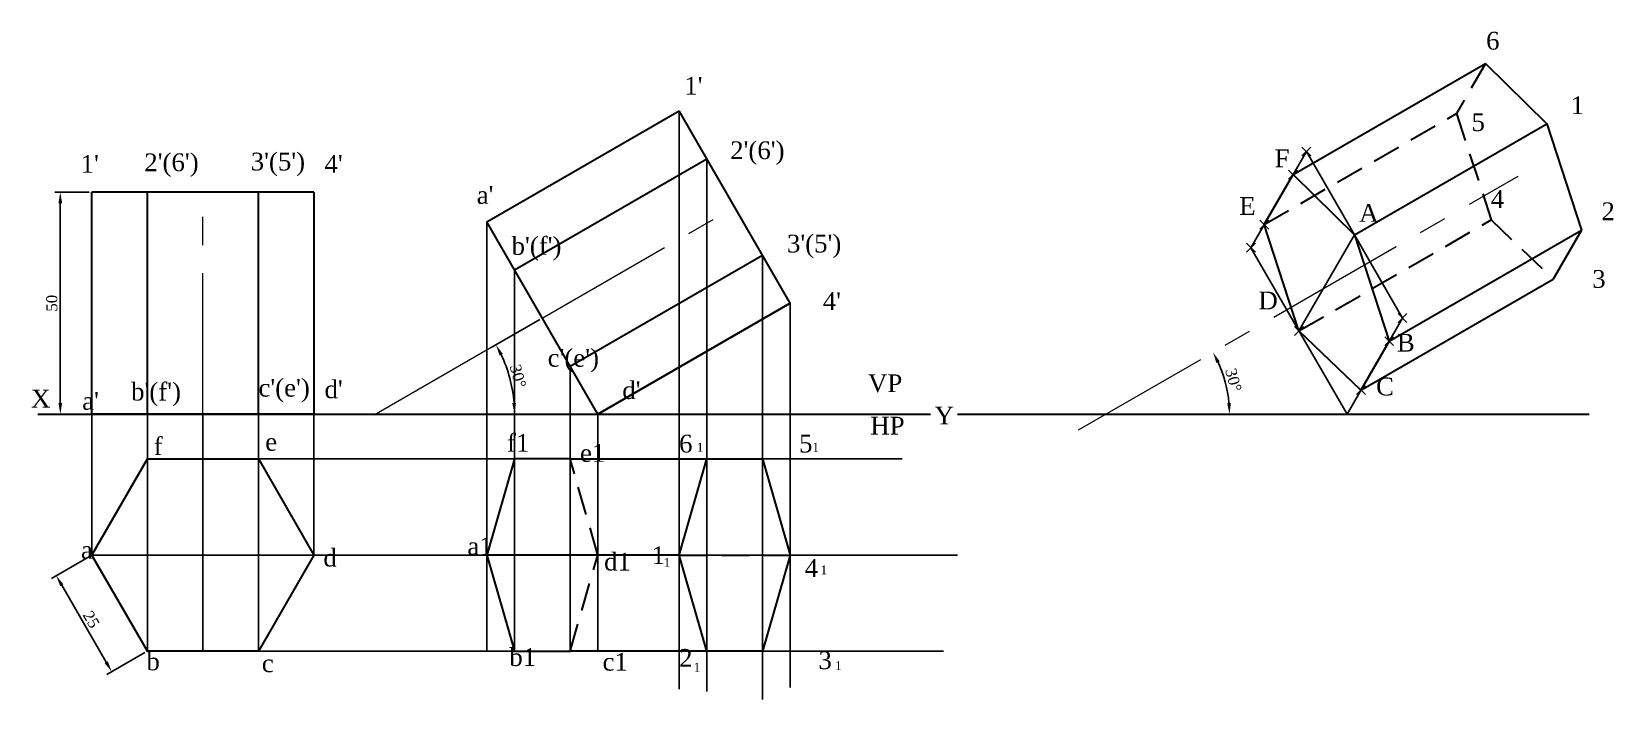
# Model space of a CAD drawing. Header units: millimetres. Extents: x 100 to 457, y 81 to 231.
import ezdxf

# ---------------------------------------------------------------- set-up
doc = ezdxf.new("R2010")
doc.units = ezdxf.units.MM
doc.header["$PDMODE"] = 3
doc.header["$PDSIZE"] = 1
doc.linetypes.add('CENTER', pattern=[50.8, 31.75, -6.35, 6.35, -6.35])
doc.linetypes.add('HIDDEN', pattern=[9.525, 6.35, -3.175])
for name, color, linetype, lineweight in [('Axis', 250, 'Continuous', 30), ('Center', 6, 'CENTER', 9), ('Dimension', 3, 'Continuous', 9), ('Hidden', 5, 'HIDDEN', 30), ('Thick', 1, 'Continuous', 30)]:
    doc.layers.add(name, color=color, linetype=linetype, lineweight=lineweight)
doc.layers.add('Thin', color=4, linetype='Continuous')
doc.styles.add('Drawing', font='times.ttf')
doc.styles.get("Standard").update_dxf_attribs({"font": 'times.ttf'})
doc.dimstyles.new('Copy of ISO-25', dxfattribs={"dimtxt": 2.5, "dimasz": 2.5, "dimexe": 1.25, "dimexo": 0.625, "dimtad": 1, "dimtoh": 1, "dimdsep": 46, "dimtxsty": 'Standard', "dimcen": 2.5, "dimadec": 0, "dimazin": 0, "dimtfac": 1, "dimtmove": 0, "dimatfit": 3, "dimfxl": 1, "dimarcsym": 0})

# ---------------------------------------------------------------- blocks, each defined once
blk = doc.blocks.new('*D13')
at = {"layer": 'Defpoints', "color": 0, "transparency": 16777216}
for p in [(258.7, 191.78), (215.4, 166.78), (208.68, 150.55), (101.82, 145.12), (293.19, 145.12)]:
    blk.add_point(p, dxfattribs=at)
at = {"layer": 'Dimension', "color": 0, "lineweight": -2, "transparency": 16777216}
blk.add_line((214.86, 166.46), (203.88, 160.12), dxfattribs=at)
blk.add_arc((177.9, 145.12), 31.25, 4.5849, 25.4151, dxfattribs=at)
at = {"layer": 'Dimension', "color": 0, "transparency": 16777216}
for points in [[(205.76, 158.34), (206.5, 158.73), (204.97, 160.75)], [(209.47, 147.64), (208.64, 147.61), (209.15, 145.12)]]:
    blk.add_solid(points, dxfattribs=at)
at = {"layer": 'Dimension', "color": 0, "transparency": 16777216, "insert": (209.92, 153.7), "char_height": 2.5, "attachment_point": 5, "rotation": 285}
blk.add_mtext('30°', dxfattribs=at)
blk = doc.blocks.new('*D14')
at = {"layer": 'Defpoints', "color": 0, "transparency": 16777216}
for p in [(435.2, 198.76), (369.74, 149.96), (293.19, 145.12), (451.13, 145.12), (336.19, 141.59)]:
    blk.add_point(p, dxfattribs=at)
at = {"layer": 'Dimension', "color": 0, "lineweight": -2, "transparency": 16777216}
blk.add_arc((342.3, 145.12), 27.86, 5.1426, 24.8574, dxfattribs=at)
at = {"layer": 'Dimension', "color": 0, "transparency": 16777216}
for points in [[(367.22, 156.65), (367.96, 157.03), (366.43, 159.06)], [(370.47, 147.64), (369.64, 147.6), (370.17, 145.12)]]:
    blk.add_solid(points, dxfattribs=at)
at = {"layer": 'Dimension', "color": 0, "transparency": 16777216, "insert": (371.05, 152.83), "char_height": 2.5, "attachment_point": 5, "rotation": 285}
blk.add_mtext('30°', dxfattribs=at)
blk = doc.blocks.new('*D15')
at = {"layer": 'Defpoints', "color": 0, "transparency": 16777216}
for p in [(113.96, 113.41), (126.46, 91.76), (118.43, 87.13)]:
    blk.add_point(p, dxfattribs=at)
at = {"layer": 'Dimension', "color": 0, "lineweight": -2, "transparency": 16777216}
for p, q in [((113.42, 113.1), (104.85, 108.15)), ((107.18, 106.61), (117.18, 89.29)), ((125.92, 91.45), (117.35, 86.5))]:
    blk.add_line(p, q, dxfattribs=at)
at = {"layer": 'Dimension', "color": 0, "transparency": 16777216}
for points in [[(107.54, 106.82), (106.82, 106.4), (105.93, 108.78)], [(117.54, 89.5), (116.82, 89.08), (118.43, 87.13)]]:
    blk.add_solid(points, dxfattribs=at)
at = {"layer": 'Dimension', "color": 0, "transparency": 16777216, "insert": (113.82, 98.9), "char_height": 2.5, "attachment_point": 5, "rotation": 300}
blk.add_mtext('25', dxfattribs=at)
blk = doc.blocks.new('*D16')
at = {"layer": 'Defpoints', "color": 0, "transparency": 16777216}
for p in [(113.96, 195.12), (106.85, 145.12), (113.96, 145.12)]:
    blk.add_point(p, dxfattribs=at)
at = {"layer": 'Dimension', "color": 0, "lineweight": -2, "transparency": 16777216}
for p, q in [((113.33, 195.12), (105.6, 195.12)), ((106.85, 192.62), (106.85, 147.62)), ((113.33, 145.12), (105.6, 145.12))]:
    blk.add_line(p, q, dxfattribs=at)
at = {"layer": 'Dimension', "color": 0, "transparency": 16777216}
for points in [[(106.43, 192.62), (107.26, 192.62), (106.85, 195.12)], [(106.43, 147.62), (107.26, 147.62), (106.85, 145.12)]]:
    blk.add_solid(points, dxfattribs=at)
at = {"layer": 'Dimension', "color": 0, "transparency": 16777216, "insert": (104.95, 170.12), "char_height": 2.5, "attachment_point": 5, "rotation": 90}
blk.add_mtext('50', dxfattribs=at)

msp = doc.modelspace()

# ---------------------------------------------------------------- linework, layer by layer
at = {"layer": 'Axis'}
for p, q in [((101.823, 145.124), (293.187, 145.124)), ((293.187, 145.124), (302.818, 145.124)), ((308.897, 145.124), (451.127, 145.124))]:
    msp.add_line(p, q, dxfattribs=at)
at = {"layer": 'Center'}
for p, q in [((336.19, 141.595), (435.204, 198.76)), ((138.959, 145.124), (138.959, 195.124)), ((215.404, 166.775), (258.705, 191.775))]:
    msp.add_line(p, q, dxfattribs=at)
at = {"layer": 'Dimension'}
for p, q in [((151.459, 195.124), (163.959, 195.124)), ((204.967, 160.75), (177.499, 144.891))]:
    msp.add_line(p, q, dxfattribs=at)
at = {"layer": 'Hidden'}
for p, q in [((427.781, 224.075), (421.286, 212.825)), ((377.985, 187.825), (421.286, 212.825)), ((421.286, 212.825), (429.109, 188.874)), ((385.808, 163.874), (429.109, 188.874)), ((429.109, 188.874), (443.059, 175.537)), ((227.904, 113.412), (221.654, 135.063)), ((221.654, 91.762), (227.904, 113.412)), ((246.205, 113.412), (271.205, 113.412))]:
    msp.add_line(p, q, dxfattribs=at)
at = {"layer": 'Thick'}
for p, q in [((384.48, 199.075), (427.781, 224.075)), ((427.781, 224.075), (441.609, 210.525)), ((202.904, 188.426), (246.205, 213.426)), ((271.205, 170.124), (246.205, 213.426)), ((398.308, 185.525), (441.609, 210.525)), ((441.609, 210.525), (449.432, 186.575)), ((209.154, 177.6), (252.455, 202.6)), ((377.985, 187.825), (384.48, 199.075)), ((384.48, 199.075), (398.308, 185.525)), ((113.959, 145.124), (113.959, 195.124)), ((163.959, 195.124), (113.959, 195.124)), ((126.459, 145.124), (126.459, 195.124)), ((151.459, 145.124), (151.459, 195.124)), ((151.459, 145.124), (151.459, 195.124)), ((163.959, 195.124), (163.959, 145.124)), ((227.904, 145.124), (202.904, 188.426)), ((385.808, 163.874), (377.985, 187.825)), ((398.308, 185.525), (406.131, 161.575)), ((406.131, 161.575), (449.432, 186.575)), ((449.432, 186.575), (443.059, 175.537)), ((221.654, 155.95), (264.955, 180.95)), ((399.758, 150.537), (443.059, 175.537)), ((271.205, 170.124), (227.904, 145.124)), ((227.904, 145.124), (271.205, 170.124)), ((399.758, 150.537), (385.808, 163.874)), ((406.131, 161.575), (399.758, 150.537)), ((163.959, 145.124), (113.959, 145.124)), ((113.959, 113.412), (126.459, 135.063)), ((126.459, 135.063), (151.459, 135.063)), ((151.459, 135.063), (163.959, 113.412)), ((209.154, 135.063), (202.904, 113.412)), ((221.654, 135.063), (209.154, 135.063)), ((221.654, 135.063), (252.455, 135.063)), ((246.205, 113.412), (252.455, 135.063)), ((252.455, 135.063), (264.955, 135.063)), ((264.955, 135.063), (271.205, 113.412)), ((126.459, 91.762), (113.959, 113.412)), ((163.959, 113.412), (151.459, 91.762)), ((202.904, 113.412), (209.154, 91.762)), ((246.205, 113.412), (202.904, 113.412)), ((252.455, 91.762), (246.205, 113.412)), ((271.205, 113.412), (264.955, 91.762)), ((151.459, 91.762), (126.459, 91.762)), ((209.154, 91.762), (221.654, 91.762)), ((252.455, 91.762), (221.654, 91.762)), ((264.955, 91.762), (252.455, 91.762))]:
    msp.add_line(p, q, dxfattribs=at)
at = {"layer": 'Thin'}
for p, q in [((246.205, 213.426), (246.205, 83.218)), ((387.483, 204.275), (374.983, 182.624)), ((409.133, 166.775), (387.483, 204.275)), ((252.455, 202.6), (252.455, 82.684)), ((202.904, 188.426), (202.904, 91.762)), ((385.808, 163.874), (398.308, 185.525)), ((396.633, 145.124), (374.983, 182.624)), ((374.983, 182.624), (396.633, 145.124)), ((264.955, 180.95), (264.955, 80.906)), ((209.154, 177.6), (209.154, 91.762)), ((271.205, 170.124), (271.205, 83.573)), ((396.633, 145.124), (409.133, 166.775)), ((221.654, 155.95), (221.654, 91.762)), ((113.959, 113.412), (113.959, 145.124)), ((126.459, 135.063), (126.459, 145.124)), ((138.959, 135.063), (138.959, 145.124)), ((151.459, 135.063), (151.459, 145.124)), ((163.959, 113.412), (163.959, 145.124)), ((227.904, 145.124), (227.904, 91.762)), ((126.459, 91.762), (126.459, 135.063)), ((138.959, 135.063), (138.959, 91.762)), ((151.459, 91.762), (151.459, 135.063)), ((151.459, 135.063), (296.474, 135.063)), ((113.959, 113.412), (163.959, 113.412)), ((163.959, 113.412), (308.929, 113.412)), ((151.459, 91.762), (305.726, 91.762))]:
    msp.add_line(p, q, dxfattribs=at)
for p in [(387.483, 204.275), (384.48, 199.075), (377.985, 187.825), (374.983, 182.624), (409.133, 166.775), (385.808, 163.874), (406.131, 161.575), (399.758, 150.537)]:
    msp.add_point(p, dxfattribs=at)

# ---------------------------------------------------------------- texts
at = {"layer": 'Axis', "style": 'Drawing'}
for s, height, p in [('6', 4, (427.956, 227.229)), ("1'", 4, (247.37, 217.093)), ('1', 4, (447, 212.695)), ('5', 4, (424.666, 208.888)), ("2'(6')", 4, (257.708, 202.559)), ("1'", 4, (111.424, 199.495)), ("2'(6')", 4, (125.766, 199.845)), ("3'(5')", 4, (149.729, 200.02)), ("4'", 4, (166.346, 199.495)), ('F', 4, (380.316, 200.744)), ("a'", 4, (200.633, 192.496)), ('E', 4, (372.352, 190.016)), ('A', 4, (399.36, 188.459)), ('4', 4, (428.995, 191.586)), ('2', 4, (453.925, 188.817)), ("b'(f')", 4, (208.478, 181.016)), ("3'(5')", 4, (270.498, 181.547)), ('3', 4, (451.848, 173.591)), ("4'", 4, (278.557, 168.589)), ('D', 4, (376.68, 168.734)), ('B', 4, (407.844, 159.218)), ("c'(e')", 4, (216.603, 155.816)), ("c'(e')", 4, (151.478, 149.08)), ('VP', 4, (288.748, 150.098)), ('C', 4, (403.169, 149.356)), ('X', 4, (100.26, 146.626)), ("a'", 4, (111.773, 146.109)), ("b'(f')", 4, (122.793, 148.206)), ("d'", 4, (166.346, 148.731)), ("d'", 4, (233.414, 148.536)), ('Y', 4, (303.741, 142.831)), ('HP', 4, (289.27, 140.549)), ('f', 4, (127.885, 135.915)), ('e', 4, (153, 136.897)), ('f1', 4, (207.45, 136.669)), ('6', 4, (246.205, 136.494)), ('5', 4, (273.216, 136.494)), ('e1', 4, (223.891, 134.397)), ('1', 2, (250.189, 136.692)), ('1', 2, (276.215, 136.692)), ('a', 4, (111.506, 112.561)), ('d', 4, (166.103, 110.815)), ('a1', 4, (198.529, 113.42)), ('d1', 4, (229.314, 109.924)), ('1', 4, (240.01, 111.369)), ('1', 2, (242.719, 110.752)), ('4', 4, (274.484, 108.482)), ('1', 2, (278.056, 109.083)), ('b1', 4, (207.974, 88.423)), ('b', 4, (126.247, 87.462)), ('c', 4, (152.235, 87.025)), ('c1', 4, (228.964, 87.375)), ('2', 4, (246.205, 88.249)), ('1', 2, (249.489, 87.144)), ('3', 4, (277.589, 87.724)), ('1', 2, (281.313, 87.496))]:
    msp.add_text(s, height=height, dxfattribs=at).set_placement(p)

# ---------------------------------------------------------------- dimensions: what is measured, and where the dimension line sits
at = {"layer": 'Dimension'}
for base, line1, line2, picture, middle in [((369.744, 149.963), ((293.187, 145.124), (451.127, 145.124)), ((336.19, 141.595), (435.204, 198.76)), '*D14', (371.05, 152.827)), ((208.679, 150.551), ((101.823, 145.124), (293.187, 145.124)), ((215.404, 166.775), (258.705, 191.775)), '*D13', (209.921, 153.703))]:
    dim = msp.add_angular_dim_2l(base=base, line1=line1, line2=line2, dimstyle='Copy of ISO-25', dxfattribs=at)
    dim.commit()
    dim.dimension.update_dxf_attribs({"geometry": picture, "text_midpoint": middle})
for p1, p2, distance, text, picture, middle in [((113.959, 195.124), (113.959, 145.124), -7.111, '50', '*D16', (104.95, 170.124)), ((113.959, 113.412), (126.459, 91.762), -9.27, '25', '*D15', (113.823, 98.9))]:
    dim = msp.add_aligned_dim(p1=p1, p2=p2, distance=distance, text=text, dimstyle='Copy of ISO-25', dxfattribs=at)
    dim.commit()
    dim.dimension.update_dxf_attribs({"geometry": picture, "text_midpoint": middle})

doc.saveas('drawing.dxf')
